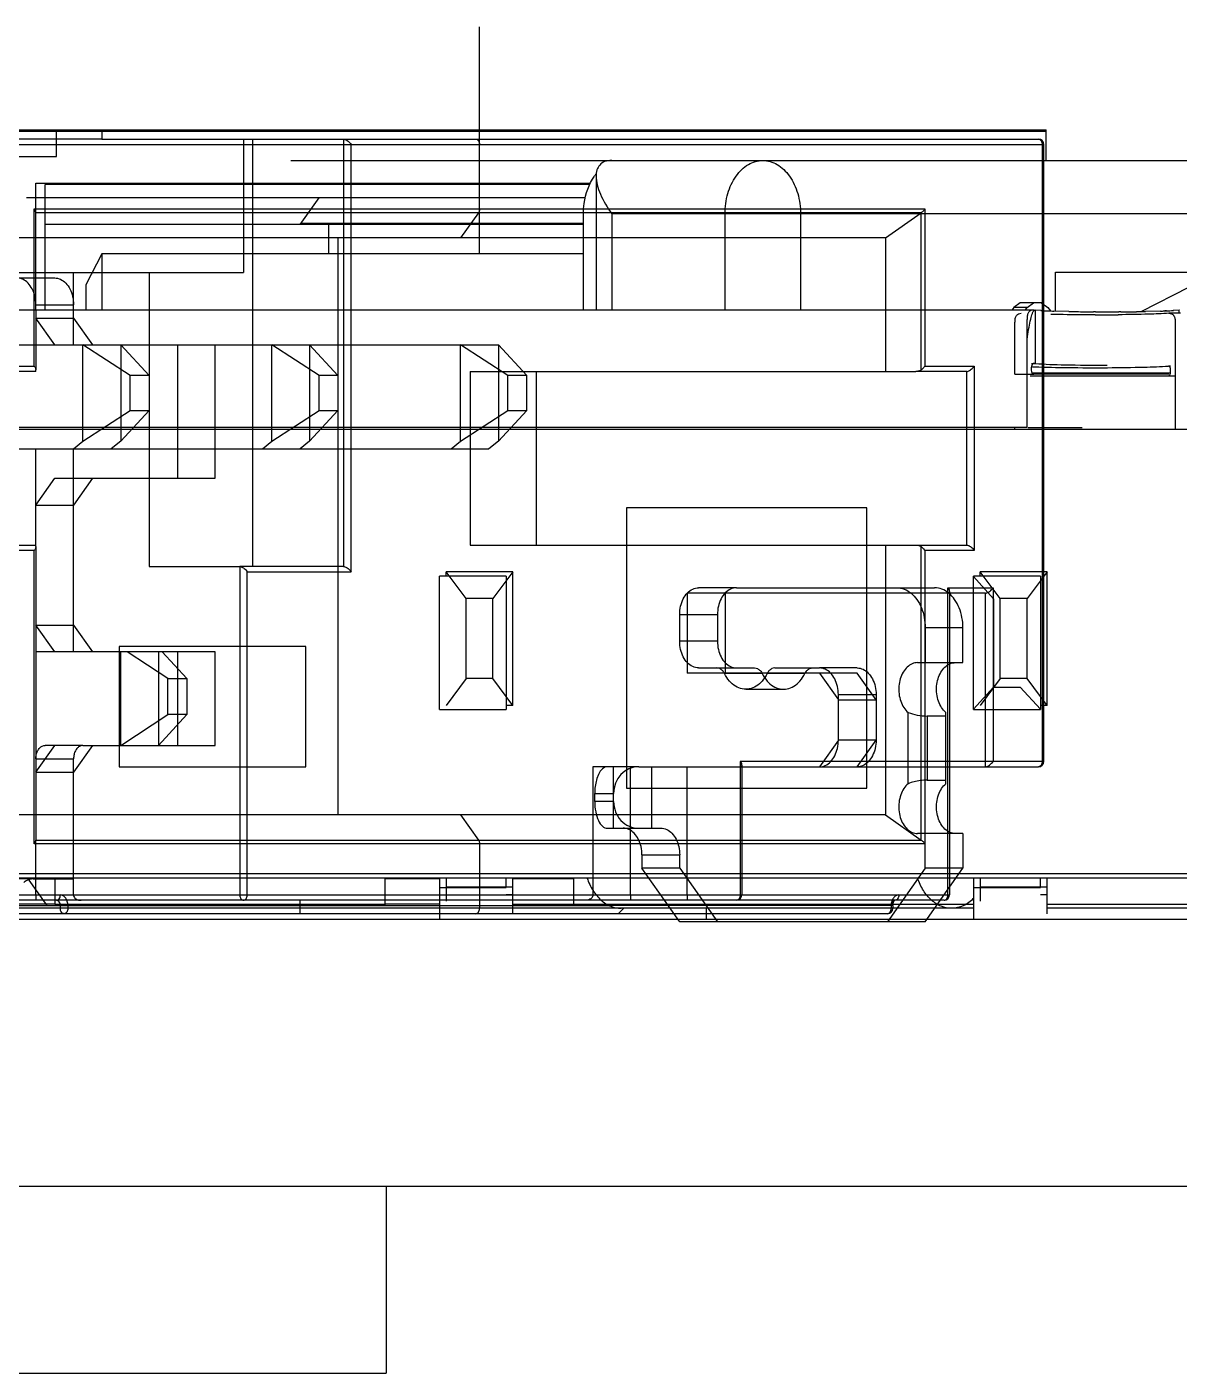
# Model space of a CAD drawing. Header units: millimetres. Extents: x 0 to 594, y 0 to 420.
# Drawn here: x 166.95 to 171.26, y 87.99 to 93.03 of the extents above; entities that cross this region are included whole.
import ezdxf

# ---------------------------------------------------------------- set-up
doc = ezdxf.new("R2010")
doc.units = ezdxf.units.MM
doc.header["$LTSCALE"] = 32.67
doc.layers.get('0').update_dxf_attribs({"linetype": 'CONTINUOUS'})

msp = doc.modelspace()

# ---------------------------------------------------------------- linework, layer by layer
at = {"color": 40, "linetype": 'CONTINUOUS'}
for p, q in [((168.6414, 92.1832), (168.6414, 93.0332)), ((167.9342, 92.5332), (169.1363, 92.5332)), ((167.0504, 89.7482), (166.7664, 89.7482)), ((168.4914, 89.7482), (168.2878, 89.7482)), ((168.7664, 89.7482), (168.9949, 89.7482)), ((169.1211, 89.7482), (170.4914, 89.7482)), ((170.7664, 89.7482), (171.9914, 89.7482))]:
    msp.add_line(p, q, dxfattribs=at)
at = {"color": 7, "linetype": 'CONTINUOUS'}
for p, q in [((163.9391, 92.6432), (170.7627, 92.6432)), ((164.2573, 92.6482), (170.7627, 92.6482)), ((167.0573, 92.5482), (167.0573, 92.6482)), ((167.2271, 92.6432), (167.2271, 92.6132)), ((170.7627, 92.5332), (170.7627, 92.6482)), ((167.2271, 92.6132), (166.8736, 92.6132)), ((166.6899, 92.5482), (167.0573, 92.5482)), ((169.1363, 92.5332), (174.3689, 92.5332)), ((166.9797, 91.9732), (166.9797, 92.4482)), ((166.9797, 92.4482), (169.0573, 92.4482)), ((167.015, 91.9732), (167.015, 92.4432)), ((169.0546, 92.4432), (167.015, 92.4432)), ((169.0778, 92.4746), (169.0778, 91.9732)), ((169.0375, 92.3932), (166.9443, 92.3932)), ((167.9696, 92.2932), (168.0403, 92.3932)), ((169.0303, 91.9732), (169.0303, 92.3332)), ((169.0303, 92.2932), (167.015, 92.2932)), ((167.9731, 92.2982), (169.0303, 92.2982)), ((168.0757, 92.2932), (168.0757, 92.1832)), ((167.2271, 92.1832), (167.1674, 92.0677)), ((167.2271, 92.1832), (167.2271, 91.9732)), ((169.0303, 92.1832), (167.2271, 92.1832)), ((170.7979, 91.9693), (170.7979, 92.1152)), ((170.7979, 92.1152), (171.4346, 92.1152)), ((167.1674, 92.0677), (167.1674, 91.9732)), ((171.1193, 91.9675), (171.3001, 92.0606)), ((170.6423, 91.9832), (170.6351, 91.9732)), ((170.6664, 91.9999), (170.6423, 91.9832)), ((170.6918, 91.9832), (170.6423, 91.9832)), ((170.746, 91.9999), (170.6664, 91.9999)), ((170.6846, 91.9732), (170.6918, 91.9832)), ((170.6918, 91.9832), (170.7159, 91.9999)), ((170.746, 91.9999), (170.77, 91.9832)), ((170.77, 91.9832), (170.7797, 91.9698)), ((170.7164, 91.9732), (152.5663, 91.9732)), ((170.6914, 91.5332), (170.6914, 91.9376)), ((170.7434, 91.9715), (170.7203, 91.973)), ((170.7208, 91.9732), (170.7219, 91.973)), ((170.7219, 91.973), (170.7219, 91.7732)), ((170.7443, 91.9715), (170.7219, 91.973)), ((170.848, 91.9678), (170.792, 91.9693)), ((170.8475, 91.9677), (170.7921, 91.9693)), ((170.9475, 91.9664), (170.9398, 91.9664)), ((170.9436, 91.9665), (170.9401, 91.9665)), ((170.9478, 91.9665), (170.9436, 91.9665)), ((171.0391, 91.9665), (171.035, 91.9665)), ((171.0429, 91.9664), (171.0353, 91.9664)), ((171.0425, 91.9665), (171.0391, 91.9665)), ((171.191, 91.9693), (171.1346, 91.9678)), ((171.1909, 91.9693), (171.1352, 91.9677)), ((171.2114, 91.9701), (171.2071, 91.9699)), ((171.2139, 91.9702), (171.2111, 91.9701)), ((171.2663, 91.961), (171.2226, 91.961)), ((171.2609, 91.973), (171.2393, 91.9715)), ((171.2624, 91.973), (171.2401, 91.9715)), ((171.2609, 91.961), (171.2609, 91.973)), ((170.6464, 91.7332), (170.6464, 91.9268)), ((171.2464, 91.9268), (171.2464, 91.5271)), ((170.6464, 91.7333), (170.6914, 91.7333)), ((170.6942, 91.7332), (170.7026, 91.7332)), ((170.7026, 91.7332), (170.7164, 91.7332)), ((170.7085, 91.7732), (170.7219, 91.7732)), ((171.2221, 91.7332), (170.7085, 91.7332)), ((171.2292, 91.7366), (170.712, 91.7366)), ((170.7168, 91.761), (170.7209, 91.7608)), ((171.2292, 91.7636), (171.2218, 91.7636)), ((170.7037, 91.7271), (171.2436, 91.7271)), ((151.0914, 91.5271), (172.1455, 91.5271)), ((170.6914, 91.5332), (152.5914, 91.5332)), ((170.6464, 91.5271), (170.6464, 91.5332)), ((170.6954, 91.5332), (170.8981, 91.5332)), ((169.1914, 91.2332), (169.1914, 90.1832)), ((170.0914, 91.2332), (169.1914, 91.2332)), ((170.0914, 90.1832), (170.0914, 91.2332)), ((168.4914, 90.4771), (168.4914, 90.9771)), ((168.7414, 90.9771), (168.4914, 90.9771)), ((168.5164, 90.9771), (168.5164, 90.9932)), ((168.5914, 90.8932), (168.5164, 90.9932)), ((168.7664, 90.9932), (168.5164, 90.9932)), ((168.7664, 90.9932), (168.6914, 90.8932)), ((168.7414, 90.9771), (168.7414, 90.4771)), ((168.7664, 90.4932), (168.7664, 90.9932)), ((170.4914, 90.4771), (170.4914, 90.9771)), ((170.7414, 90.9771), (170.4914, 90.9771)), ((170.5664, 90.8923), (170.4914, 90.9757)), ((170.5164, 90.9771), (170.5164, 90.9932)), ((170.5914, 90.8932), (170.5164, 90.9932)), ((170.7664, 90.9932), (170.5164, 90.9932)), ((170.7664, 90.9932), (170.6914, 90.8932)), ((170.7414, 90.9771), (170.7414, 90.4771)), ((170.7664, 90.4932), (170.7664, 90.9932)), ((168.5914, 90.5932), (168.5914, 90.8932)), ((168.6914, 90.8932), (168.5914, 90.8932)), ((168.6914, 90.5932), (168.6914, 90.8932)), ((170.5664, 90.8923), (170.5664, 90.5618)), ((170.5914, 90.5932), (170.5914, 90.8932)), ((170.6914, 90.8932), (170.5914, 90.8932)), ((170.6914, 90.5932), (170.6914, 90.8932)), ((167.2914, 90.7132), (167.2914, 90.2632)), ((167.9914, 90.7132), (167.2914, 90.7132)), ((167.9914, 90.2632), (167.9914, 90.7132)), ((168.5914, 90.5932), (168.5164, 90.4932)), ((168.6914, 90.5932), (168.5914, 90.5932)), ((168.7664, 90.4932), (168.6914, 90.5932)), ((170.5914, 90.5932), (170.5164, 90.4932)), ((170.6914, 90.5932), (170.5914, 90.5932)), ((170.7664, 90.4932), (170.6914, 90.5932)), ((170.4914, 90.4785), (170.5664, 90.5618)), ((170.5664, 90.5618), (170.6664, 90.5618)), ((170.6664, 90.5618), (170.7414, 90.4785)), ((168.4914, 90.4771), (168.7414, 90.4771)), ((168.7664, 90.4932), (168.7414, 90.4932)), ((170.4914, 90.4771), (170.7414, 90.4771)), ((170.7664, 90.4932), (170.7414, 90.4932)), ((167.2914, 90.2632), (167.9914, 90.2632)), ((169.1914, 90.1832), (170.0914, 90.1832)), ((151.2414, 89.8632), (171.7164, 89.8632)), ((151.2414, 89.8471), (171.9914, 89.8471)), ((167.0221, 89.7432), (166.9486, 89.8471)), ((167.0504, 89.8471), (167.0504, 89.7482)), ((168.2878, 89.7432), (168.2878, 89.8471)), ((168.4914, 89.8432), (168.2878, 89.8432)), ((168.4914, 89.8471), (168.4914, 89.6932)), ((168.5164, 89.8471), (168.5164, 89.7603)), ((168.7414, 89.8107), (168.7414, 89.8471)), ((168.7664, 89.7132), (168.7664, 89.8471)), ((168.9949, 89.8432), (168.7664, 89.8432)), ((168.9949, 89.7432), (168.9949, 89.8471)), ((170.4914, 89.8471), (170.4914, 89.6932)), ((170.5164, 89.8471), (170.5164, 89.7603)), ((170.7414, 89.8107), (170.7414, 89.8471)), ((170.7664, 89.7132), (170.7664, 89.8471)), ((166.7664, 89.7432), (168.4914, 89.7432)), ((167.0504, 89.7482), (168.2878, 89.7482)), ((168.7664, 89.7432), (169.1296, 89.7432)), ((168.9949, 89.7482), (169.1211, 89.7482)), ((169.1814, 89.7332), (169.163, 89.7148)), ((170.4914, 89.7332), (169.1717, 89.7332)), ((169.3838, 89.6932), (169.3555, 89.7332)), ((169.4899, 89.7332), (169.4899, 89.6932)), ((173.1146, 89.7332), (170.7664, 89.7332)), ((140.8504, 89.6932), (368.1414, 89.6932)), ((134.8414, 88.6932), (368.1414, 88.6932)), ((168.2914, 88.6932), (168.2914, 87.9932)), ((165.1914, 87.9932), (168.2914, 87.9932))]:
    msp.add_line(p, q, dxfattribs=at)
at = {"color": 9, "linetype": 'CONTINUOUS'}
for p, q in [((166.5342, 92.5932), (170.7544, 92.5932)), ((167.2271, 92.6132), (170.7344, 92.6132)), ((168.1322, 92.6132), (168.1322, 91.0132)), ((168.1605, 90.9932), (168.1605, 92.5932)), ((170.7485, 92.5932), (170.7485, 90.2832)), ((166.9738, 91.7632), (166.9738, 92.3515)), ((166.9738, 92.3515), (170.3089, 92.3515)), ((170.2948, 92.3373), (166.9797, 92.3373)), ((169.1363, 92.3332), (169.1363, 91.9732)), ((174.5689, 92.3332), (169.1363, 92.3332)), ((169.5606, 91.9732), (169.5606, 92.3332)), ((169.8434, 92.3332), (169.8434, 91.9732)), ((170.2948, 91.749), (170.2948, 92.3373)), ((170.3089, 92.3515), (170.3089, 91.7632)), ((166.8029, 92.0932), (167.0504, 92.0932)), ((166.9797, 91.9932), (167.1211, 91.9932)), ((166.9797, 91.9732), (166.9797, 91.749)), ((166.7887, 91.7632), (166.9738, 91.7632)), ((166.9797, 91.7432), (166.7887, 91.7432)), ((170.4657, 91.7432), (170.2748, 91.7432)), ((170.3089, 91.7632), (170.494, 91.7632)), ((170.4657, 91.0932), (170.4657, 91.7432)), ((170.494, 91.7632), (170.494, 91.0732)), ((166.7887, 91.0932), (166.9797, 91.0932)), ((166.9738, 91.0732), (166.7887, 91.0732)), ((166.9738, 89.9749), (166.9738, 91.0732)), ((166.9797, 91.0873), (166.9797, 89.989)), ((170.2748, 91.0932), (170.4657, 91.0932)), ((170.2948, 89.989), (170.2948, 91.0873)), ((170.3089, 91.0732), (170.3089, 89.9749)), ((170.494, 91.0732), (170.3089, 91.0732)), ((167.7433, 91.0132), (167.7433, 89.7832)), ((168.1322, 91.0132), (167.7433, 91.0132)), ((167.7716, 89.7832), (167.7716, 90.9932)), ((167.7716, 90.9932), (168.1605, 90.9932)), ((169.603, 90.9332), (169.4616, 90.9332)), ((170.2041, 90.9332), (170.3455, 90.9332)), ((170.395, 89.7832), (170.395, 90.9332)), ((170.395, 90.9332), (170.5647, 90.9332)), ((170.5647, 90.9332), (170.5647, 90.2832)), ((170.5364, 90.9132), (170.395, 90.9132)), ((170.5364, 90.2632), (170.5364, 90.9132)), ((169.3909, 90.8332), (169.5323, 90.8332)), ((170.4515, 90.7832), (170.3101, 90.7832)), ((169.5323, 90.7332), (169.3909, 90.7332)), ((169.4616, 90.6332), (169.6711, 90.6332)), ((169.7471, 90.6332), (169.8885, 90.6332)), ((170.0556, 90.6332), (169.9141, 90.6332)), ((170.2818, 90.6532), (170.4233, 90.6532)), ((169.7001, 90.6119), (169.5586, 90.6119)), ((169.8595, 90.6119), (169.7181, 90.6119)), ((169.9849, 90.5332), (170.1263, 90.5332)), ((167.1564, 90.3432), (167.015, 90.3432)), ((170.1263, 90.3632), (169.9849, 90.3632)), ((166.9797, 90.2932), (167.1211, 90.2932)), ((169.6172, 90.2832), (169.6172, 89.7832)), ((170.7544, 90.2832), (169.6172, 90.2832)), ((169.2377, 90.2632), (169.1198, 90.2632)), ((169.6172, 90.2632), (170.7344, 90.2632)), ((169.0727, 90.1632), (169.1434, 90.1632)), ((169.1434, 90.1332), (169.0727, 90.1332)), ((169.1198, 90.0332), (169.3202, 90.0332)), ((170.3089, 89.9749), (166.9738, 89.9749)), ((166.9797, 89.989), (170.2948, 89.989)), ((170.4233, 90.0132), (170.2818, 90.0132)), ((169.2495, 89.9332), (169.3909, 89.9332)), ((166.9702, 89.8432), (166.8288, 89.8432)), ((168.5164, 89.8136), (168.7664, 89.8133)), ((170.5164, 89.8136), (170.7664, 89.8133)), ((163.5148, 89.7832), (170.4008, 89.7832)), ((170.3808, 89.7632), (163.5431, 89.7632)), ((168.4914, 89.8107), (168.7414, 89.8107)), ((168.7414, 89.7846), (168.7664, 89.7846)), ((170.4914, 89.8107), (170.7414, 89.8107)), ((170.7414, 89.7846), (170.7664, 89.7846)), ((169.1717, 89.7332), (164.8583, 89.7332)), ((170.1687, 89.7132), (164.8866, 89.7132)), ((167.0716, 89.7332), (167.0716, 89.7432)), ((167.0999, 89.7432), (167.0999, 89.7332)), ((168.4914, 89.7432), (168.7664, 89.7432)), ((170.1887, 89.7432), (169.1296, 89.7432)), ((170.1828, 89.7432), (170.1828, 89.7332))]:
    msp.add_line(p, q, dxfattribs=at)
at = {"color": 6, "linetype": 'CONTINUOUS'}
for p, q in [((167.7575, 92.6132), (167.7575, 92.1132)), ((167.7928, 91.0132), (167.7928, 92.6132)), ((170.7544, 90.2832), (170.7544, 92.5932)), ((168.6372, 92.3373), (168.5706, 92.2432)), ((170.1616, 92.2432), (170.2948, 92.3373)), ((170.1616, 92.2432), (164.929, 92.2432)), ((168.111, 92.2432), (168.111, 90.0832)), ((170.1616, 92.2432), (170.1616, 91.7432)), ((163.8684, 92.1132), (167.7575, 92.1132)), ((167.1211, 91.8432), (167.1211, 92.1132)), ((167.4039, 92.1132), (167.4039, 91.0132)), ((167.0504, 91.8432), (166.9797, 91.9432)), ((166.9797, 91.9432), (167.1211, 91.9432)), ((167.1211, 91.9432), (167.1918, 91.8432)), ((164.8583, 91.8432), (168.7121, 91.8432)), ((167.1564, 91.4821), (167.1564, 91.8432)), ((167.3332, 91.7277), (167.1564, 91.8432)), ((167.2979, 91.8432), (167.2979, 91.4821)), ((167.4039, 91.7277), (167.2979, 91.8432)), ((167.51, 91.8432), (167.51, 91.3432)), ((167.6514, 91.3432), (167.6514, 91.8432)), ((167.8635, 91.4821), (167.8635, 91.8432)), ((168.0403, 91.7277), (167.8635, 91.8432)), ((168.005, 91.8432), (168.005, 91.4821)), ((168.111, 91.7277), (168.005, 91.8432)), ((168.5706, 91.4821), (168.5706, 91.8432)), ((168.7474, 91.7277), (168.5706, 91.8432)), ((168.7121, 91.8432), (168.7121, 91.4821)), ((168.8181, 91.7277), (168.7121, 91.8432)), ((166.9797, 91.7432), (166.9797, 91.749)), ((168.606, 91.7432), (168.606, 91.0932)), ((168.606, 91.7432), (170.2748, 91.7432)), ((168.8535, 91.7432), (168.8535, 91.0932)), ((167.3332, 91.5975), (167.3332, 91.7277)), ((167.4039, 91.7277), (167.3332, 91.7277)), ((168.0403, 91.5975), (168.0403, 91.7277)), ((168.111, 91.7277), (168.0403, 91.7277)), ((168.7474, 91.5975), (168.7474, 91.7277)), ((168.8181, 91.7277), (168.7474, 91.7277)), ((168.8181, 91.5975), (168.8181, 91.7277)), ((167.1564, 91.4821), (167.3332, 91.5975)), ((167.2979, 91.4821), (167.4039, 91.5975)), ((167.3332, 91.5975), (167.4039, 91.5975)), ((167.8635, 91.4821), (168.0403, 91.5975)), ((168.005, 91.4821), (168.111, 91.5975)), ((168.0403, 91.5975), (168.111, 91.5975)), ((168.5706, 91.4821), (168.7474, 91.5975)), ((168.7121, 91.4821), (168.8181, 91.5975)), ((168.7474, 91.5975), (168.8181, 91.5975)), ((167.1211, 91.4532), (167.1564, 91.4821)), ((167.2979, 91.4821), (167.2625, 91.4532)), ((167.8282, 91.4532), (167.8635, 91.4821)), ((168.005, 91.4821), (167.9696, 91.4532)), ((168.5353, 91.4532), (168.5706, 91.4821)), ((168.7121, 91.4821), (168.6767, 91.4532)), ((164.8583, 91.4532), (168.6767, 91.4532)), ((166.9797, 91.0873), (166.9797, 91.4532)), ((167.1211, 90.6932), (167.1211, 91.4532)), ((166.9797, 91.2432), (167.0504, 91.3432)), ((167.0504, 91.3432), (167.6514, 91.3432)), ((167.1918, 91.3432), (167.1211, 91.2432)), ((166.9797, 91.2432), (167.1211, 91.2432)), ((168.606, 91.0932), (170.2748, 91.0932)), ((170.1616, 91.0932), (170.1616, 90.0832)), ((167.4039, 91.0132), (167.7433, 91.0132)), ((169.603, 90.9332), (170.2041, 90.9332)), ((169.4192, 90.9132), (169.4192, 90.6132)), ((170.395, 90.9132), (169.4192, 90.9132)), ((169.5606, 90.9132), (169.5606, 90.6132)), ((170.4008, 90.919), (170.4008, 89.7832)), ((169.3909, 90.7332), (169.3909, 90.8332)), ((169.5323, 90.8332), (169.5323, 90.7332)), ((167.0504, 90.6932), (166.9797, 90.7932)), ((166.9797, 90.7932), (167.1211, 90.7932)), ((167.1211, 90.7932), (167.1918, 90.6932)), ((170.3101, 90.7832), (170.3101, 90.6532)), ((170.4515, 90.6532), (170.4515, 90.7832)), ((167.6514, 90.6932), (166.9797, 90.6932)), ((167.2979, 90.3432), (167.2979, 90.6932)), ((167.4746, 90.5932), (167.3215, 90.6932)), ((167.4393, 90.6932), (167.4393, 90.3432)), ((167.4535, 90.6932), (167.5453, 90.5932)), ((167.51, 90.6932), (167.51, 90.3432)), ((167.6514, 90.3432), (167.6514, 90.6932)), ((169.8885, 90.6332), (169.9141, 90.6332)), ((170.4233, 90.6532), (170.4515, 90.6532)), ((167.4746, 90.4587), (167.4746, 90.5932)), ((167.4746, 90.5932), (167.5453, 90.5932)), ((167.5453, 90.5932), (167.5453, 90.4587)), ((170.0556, 90.6132), (169.4192, 90.6132)), ((169.9141, 90.6132), (169.9849, 90.5132)), ((170.1263, 90.5132), (170.0556, 90.6132)), ((169.6384, 90.5532), (169.7798, 90.5532)), ((169.9849, 90.3632), (169.9849, 90.5332)), ((170.1263, 90.5332), (170.1263, 90.3632)), ((169.9849, 90.5132), (170.1263, 90.5132)), ((167.2979, 90.3432), (167.4746, 90.4587)), ((167.4393, 90.3432), (167.5453, 90.4587)), ((167.5453, 90.4587), (167.4746, 90.4587)), ((170.2465, 90.1998), (170.2465, 90.4666)), ((170.3172, 90.4532), (170.3172, 90.2132)), ((170.3879, 90.4532), (170.3172, 90.4532)), ((170.3879, 90.1998), (170.3879, 90.4666)), ((166.9797, 90.2432), (167.0504, 90.3432)), ((167.1918, 90.3432), (167.1211, 90.2432)), ((167.1564, 90.3432), (167.6514, 90.3432)), ((169.9849, 90.3632), (169.9141, 90.2632)), ((170.0556, 90.2632), (170.1263, 90.3632)), ((167.1211, 89.7832), (167.1211, 90.2932)), ((169.623, 90.269), (169.623, 89.7832)), ((166.9797, 90.2432), (167.1211, 90.2432)), ((169.0656, 90.2632), (169.0656, 89.7832)), ((169.1198, 90.2632), (169.0656, 90.2632)), ((169.1434, 90.0332), (169.1434, 90.2632)), ((169.207, 89.7832), (169.207, 90.2632)), ((169.2377, 90.2632), (169.6172, 90.2632)), ((169.2848, 90.2632), (169.2848, 90.0332)), ((169.4192, 89.7832), (169.4192, 90.2632)), ((170.3172, 90.2132), (170.3879, 90.2132)), ((169.0727, 90.1332), (169.0727, 90.1632)), ((170.1616, 90.0832), (164.929, 90.0832)), ((168.5706, 90.0832), (168.6372, 89.989)), ((170.1616, 90.0832), (170.2948, 89.989)), ((166.9797, 89.7832), (166.9797, 89.989)), ((168.6414, 89.9749), (168.6414, 89.7332)), ((170.3101, 89.8832), (170.3101, 90.0132)), ((170.4515, 90.0132), (170.4233, 90.0132)), ((170.4515, 90.0132), (170.4515, 89.8832)), ((169.2495, 89.9332), (169.2495, 89.8832)), ((169.3909, 89.8832), (169.3909, 89.9332)), ((169.3555, 89.7332), (169.2495, 89.8832)), ((169.3909, 89.8832), (169.2495, 89.8832)), ((169.3909, 89.8832), (169.5323, 89.6832)), ((170.3101, 89.8832), (170.1687, 89.6832)), ((170.3101, 89.6832), (170.4515, 89.8832)), ((170.4515, 89.8832), (170.3101, 89.8832)), ((166.9702, 89.8432), (167.1211, 89.8432)), ((166.9797, 89.7832), (166.9797, 89.7632)), ((167.9696, 89.7432), (167.9696, 89.7632)), ((169.207, 89.7832), (169.207, 89.7632)), ((169.4192, 89.7832), (169.4192, 89.7632)), ((167.9696, 89.7332), (167.9696, 89.7432)), ((167.9696, 89.7132), (167.9696, 89.7332)), ((170.1887, 89.7432), (170.1887, 89.7332)), ((169.3909, 89.6832), (169.3838, 89.6932)), ((170.3101, 89.6832), (169.3909, 89.6832))]:
    msp.add_line(p, q, dxfattribs=at)
for centre, start, end in [((170.7344, 92.5932), 0, 90), ((170.7344, 90.2832), 270, 360), ((169.603, 89.7832), 270, 360), ((170.3808, 89.7832), 270, 360), ((170.1687, 89.7332), 270, 360)]:
    msp.add_arc(centre, 0.02, start, end, dxfattribs=at)
at = {"color": 7, "linetype": 'CONTINUOUS'}
for centre, radius, start, end in [((169.2191, 92.3704), 0.1806, 143.3922, 144.739), ((169.215, 92.3734), 0.1754, 141.2326, 143.3962), ((170.7229, 91.9482), 0.0305, 156.8775, 160.5017), ((170.8527, 93.9228), 1.9544, 266.794, 267.6089), ((170.8535, 93.8779), 1.9096, 266.7224, 267.541), ((170.8904, 94.8253), 2.8577, 267.6082, 268.0266), ((170.8914, 94.7611), 2.7935, 267.5405, 267.9623), ((170.963, 97.2379), 5.2714, 268.7444, 268.8946), ((170.9626, 97.3937), 5.4271, 268.7903, 268.9368), ((170.9793, 98.1393), 6.1729, 268.90423, 269.34185), ((170.9853, 98.7665), 6.8001, 268.95959, 269.61924), ((170.9879, 98.8767), 6.9104, 269.34086, 269.60058), ((170.9464, 101.3892), 9.4339, 269.99969, 270.27639), ((170.9913, 99.36), 7.3937, 269.66005, 270.00037), ((170.9914, 99.6072), 7.6408, 269.67334, 270.32694), ((170.9914, 99.36), 7.3937, 269.99963, 270.33992), ((170.9496, 100.8016), 8.8463, 270.27419, 270.54208), ((171.001, 98.4781), 6.5117, 270.36585, 271.05629), ((171.0016, 98.2271), 6.2608, 270.37841, 271.09824), ((171.0202, 97.3927), 5.4261, 271.0647, 271.2089), ((171.0198, 97.2381), 5.2716, 271.1065, 271.2544), ((171.0966, 94.628), 2.6603, 272.0326, 272.4678), ((171.0919, 94.8395), 2.8719, 271.9775, 272.2996), ((171.1391, 93.7359), 1.7673, 272.3462, 273.276), ((171.1401, 93.6656), 1.697, 272.493, 273.3496), ((171.2261, 91.9429), 0.0177, 42.652, 49.0366), ((170.8035, 93.8506), 2.0914, 267.3818, 267.625), ((170.7211, 91.7318), 0.0414, 95.882, 103.0531), ((170.7643, 92.3111), 0.5401, 264.9525, 265.2147), ((170.7208, 91.7342), 0.039, 88.3758, 95.8548)]:
    msp.add_arc(centre, radius, start, end, dxfattribs=at)
at = {"color": 6, "linetype": 'CONTINUOUS'}
for centre, major_axis, ratio, start_param, end_param in [((170.3172, 90.5532), (0.1414, 0), 0.707107, -2.094395, -1.570796), ((169.1198, 90.1632), (0, 0.1), 0.471405, 0, 1.570796), ((169.2377, 90.1632), (0, 0.1), 0.942809, 0, 1.570796), ((169.1198, 90.1332), (0, 0.1), 0.471405, 1.570796, 3.141593), ((169.2377, 90.1332), (0, 0.1), 0.942809, 1.570796, 3.141593)]:
    msp.add_ellipse(centre, major_axis=major_axis, ratio=ratio, start_param=start_param, end_param=end_param, dxfattribs=at)
for points, knots in [([(168.1322, 92.6132), (168.1339, 92.6132), (168.1377, 92.6123), (168.1435, 92.6095), (168.1494, 92.6053), (168.1553, 92.5998), (168.1588, 92.5956), (168.1605, 92.5932)], [0, 0, 0, 0, 0.143393, 0.321408, 0.537226, 0.750602, 1, 1, 1, 1]), ([(168.6272, 92.6132), (168.6291, 92.6132), (168.6331, 92.612), (168.6377, 92.6073), (168.6407, 92.6008), (168.6414, 92.5958), (168.6414, 92.5932)], [0, 0, 0, 0, 0.211223, 0.44465, 0.70975, 1, 1, 1, 1]), ([(166.9797, 92.3373), (166.9797, 92.3387), (166.9792, 92.3418), (166.9771, 92.3466), (166.975, 92.3498), (166.9738, 92.3515)], [0, 0, 0, 0, 0.269292, 0.599443, 1, 1, 1, 1]), ([(168.6414, 92.3515), (168.6414, 92.3497), (168.641, 92.3463), (168.6397, 92.3415), (168.6381, 92.3386), (168.6372, 92.3373)], [0, 0, 0, 0, 0.348009, 0.684537, 1, 1, 1, 1]), ([(170.3089, 92.3515), (170.3076, 92.3496), (170.3048, 92.346), (170.3, 92.3413), (170.2965, 92.3386), (170.2948, 92.3373)], [0, 0, 0, 0, 0.346226, 0.68047, 1, 1, 1, 1]), ([(166.9797, 91.9932), (166.9797, 92.0036), (166.9774, 92.0239), (166.9676, 92.0518), (166.9522, 92.0743), (166.9322, 92.0895), (166.9164, 92.0932), (166.9089, 92.0932)], [0, 0, 0, 0, 0.231921, 0.451816, 0.652616, 0.832988, 1, 1, 1, 1]), ([(167.0504, 92.0932), (167.0579, 92.0932), (167.0736, 92.0895), (167.0936, 92.0743), (167.1091, 92.0518), (167.1189, 92.0239), (167.1211, 92.0036), (167.1211, 91.9932)], [0, 0, 0, 0, 0.167033, 0.347419, 0.548223, 0.768107, 1, 1, 1, 1]), ([(166.9738, 91.7632), (166.975, 91.7615), (166.9771, 91.7583), (166.9792, 91.7535), (166.9797, 91.7504), (166.9797, 91.749)], [0, 0, 0, 0, 0.401918, 0.731867, 1, 1, 1, 1]), ([(170.2948, 91.749), (170.293, 91.7478), (170.289, 91.7457), (170.2822, 91.7437), (170.2773, 91.7432), (170.2748, 91.7432)], [0, 0, 0, 0, 0.305532, 0.635919, 1, 1, 1, 1]), ([(170.2948, 91.749), (170.2966, 91.7503), (170.3, 91.7531), (170.3047, 91.7579), (170.3076, 91.7613), (170.3089, 91.7632)], [0, 0, 0, 0, 0.326688, 0.661056, 1, 1, 1, 1]), ([(170.4657, 91.7432), (170.4674, 91.7432), (170.4712, 91.7441), (170.4769, 91.7469), (170.4828, 91.7511), (170.4887, 91.7566), (170.4923, 91.7608), (170.494, 91.7632)], [0, 0, 0, 0, 0.143397, 0.321388, 0.537218, 0.750638, 1, 1, 1, 1]), ([(166.9797, 91.0873), (166.9797, 91.086), (166.9791, 91.0829), (166.977, 91.0781), (166.975, 91.0749), (166.9738, 91.0732)], [0, 0, 0, 0, 0.262102, 0.595285, 1, 1, 1, 1]), ([(170.2748, 91.0932), (170.2773, 91.0932), (170.2822, 91.0927), (170.289, 91.0907), (170.293, 91.0886), (170.2948, 91.0873)], [0, 0, 0, 0, 0.365123, 0.694017, 1, 1, 1, 1]), ([(170.2948, 91.0873), (170.2965, 91.0861), (170.3, 91.0833), (170.3047, 91.0786), (170.3076, 91.0751), (170.3089, 91.0732)], [0, 0, 0, 0, 0.32074, 0.658114, 1, 1, 1, 1]), ([(170.4657, 91.0932), (170.4674, 91.0932), (170.4712, 91.0923), (170.4769, 91.0895), (170.4828, 91.0853), (170.4887, 91.0798), (170.4923, 91.0756), (170.494, 91.0732)], [0, 0, 0, 0, 0.14339, 0.321385, 0.537216, 0.750636, 1, 1, 1, 1]), ([(167.7433, 91.0132), (167.745, 91.0132), (167.7488, 91.0123), (167.7545, 91.0095), (167.7604, 91.0053), (167.7664, 90.9998), (167.7699, 90.9956), (167.7716, 90.9932)], [0, 0, 0, 0, 0.143389, 0.321382, 0.53722, 0.750591, 1, 1, 1, 1]), ([(168.1322, 91.0132), (168.1339, 91.0132), (168.1377, 91.0123), (168.1435, 91.0095), (168.1494, 91.0053), (168.1553, 90.9998), (168.1588, 90.9956), (168.1605, 90.9932)], [0, 0, 0, 0, 0.143397, 0.321388, 0.537218, 0.750635, 1, 1, 1, 1]), ([(169.3909, 90.8332), (169.3909, 90.8436), (169.3931, 90.8639), (169.4029, 90.8918), (169.4183, 90.9143), (169.4384, 90.9295), (169.4541, 90.9332), (169.4616, 90.9332)], [0, 0, 0, 0, 0.231921, 0.451816, 0.652616, 0.832988, 1, 1, 1, 1]), ([(169.603, 90.9332), (169.5955, 90.9332), (169.5798, 90.9295), (169.5598, 90.9143), (169.5443, 90.8918), (169.5345, 90.8639), (169.5323, 90.8436), (169.5323, 90.8332)], [0, 0, 0, 0, 0.167033, 0.347419, 0.548223, 0.768107, 1, 1, 1, 1]), ([(170.2041, 90.9332), (170.2134, 90.9332), (170.2328, 90.9294), (170.2588, 90.9136), (170.2808, 90.8892), (170.2974, 90.858), (170.3078, 90.8219), (170.3101, 90.7962), (170.3101, 90.7832)], [0, 0, 0, 0, 0.138604, 0.285311, 0.445425, 0.619974, 0.806462, 1, 1, 1, 1]), ([(170.4515, 90.7832), (170.4515, 90.7962), (170.4492, 90.8219), (170.4388, 90.858), (170.4222, 90.8892), (170.4003, 90.9136), (170.3742, 90.9294), (170.3548, 90.9332), (170.3455, 90.9332)], [0, 0, 0, 0, 0.193523, 0.380005, 0.554552, 0.714671, 0.861386, 1, 1, 1, 1]), ([(170.395, 90.9332), (170.3968, 90.9307), (170.3994, 90.9261), (170.4014, 90.9196), (170.3999, 90.914), (170.3965, 90.9132), (170.395, 90.9132)], [0, 0, 0, 0, 0.375139, 0.635578, 0.817422, 1, 1, 1, 1]), ([(170.5364, 90.9132), (170.5381, 90.9132), (170.5419, 90.9141), (170.5476, 90.9169), (170.5535, 90.9211), (170.5594, 90.9266), (170.563, 90.9308), (170.5647, 90.9332)], [0, 0, 0, 0, 0.143398, 0.321399, 0.537221, 0.750628, 1, 1, 1, 1]), ([(169.4616, 90.6332), (169.4541, 90.6332), (169.4384, 90.6369), (169.4183, 90.652), (169.4029, 90.6746), (169.3931, 90.7025), (169.3909, 90.7228), (169.3909, 90.7332)], [0, 0, 0, 0, 0.167033, 0.347419, 0.548223, 0.768107, 1, 1, 1, 1]), ([(169.5323, 90.7332), (169.5323, 90.7228), (169.5345, 90.7025), (169.5443, 90.6746), (169.5598, 90.652), (169.5798, 90.6369), (169.5955, 90.6332), (169.603, 90.6332)], [0, 0, 0, 0, 0.231921, 0.451816, 0.652616, 0.832988, 1, 1, 1, 1]), ([(169.5586, 90.6119), (169.5566, 90.616), (169.5517, 90.6234), (169.5415, 90.6313), (169.5335, 90.6332), (169.5297, 90.6332)], [0, 0, 0, 0, 0.3679, 0.697276, 1, 1, 1, 1]), ([(169.6711, 90.6332), (169.6749, 90.6332), (169.6829, 90.6313), (169.6931, 90.6234), (169.698, 90.616), (169.7001, 90.6119)], [0, 0, 0, 0, 0.302724, 0.6321, 1, 1, 1, 1]), ([(169.7471, 90.6332), (169.7433, 90.6332), (169.7352, 90.6313), (169.7251, 90.6234), (169.7202, 90.616), (169.7181, 90.6119)], [0, 0, 0, 0, 0.302724, 0.6321, 1, 1, 1, 1]), ([(169.8595, 90.6119), (169.8616, 90.616), (169.8665, 90.6234), (169.8767, 90.6313), (169.8847, 90.6332), (169.8885, 90.6332)], [0, 0, 0, 0, 0.3679, 0.697276, 1, 1, 1, 1]), ([(169.9849, 90.5332), (169.9849, 90.5436), (169.9826, 90.5639), (169.9728, 90.5918), (169.9574, 90.6143), (169.9374, 90.6295), (169.9216, 90.6332), (169.9141, 90.6332)], [0, 0, 0, 0, 0.231921, 0.451816, 0.652616, 0.832988, 1, 1, 1, 1]), ([(170.0556, 90.6332), (170.0631, 90.6332), (170.0788, 90.6295), (170.0988, 90.6143), (170.1143, 90.5918), (170.1241, 90.5639), (170.1263, 90.5436), (170.1263, 90.5332)], [0, 0, 0, 0, 0.167033, 0.347419, 0.548223, 0.768107, 1, 1, 1, 1]), ([(170.2818, 90.6532), (170.2749, 90.6532), (170.2604, 90.65), (170.2415, 90.637), (170.2263, 90.6173), (170.2158, 90.5925), (170.2106, 90.5648), (170.2112, 90.5361), (170.2174, 90.5087), (170.2289, 90.4847), (170.2402, 90.4717), (170.2465, 90.4666)], [0, 0, 0, 0, 0.090123, 0.186671, 0.293213, 0.409513, 0.532562, 0.657761, 0.780064, 0.895025, 1, 1, 1, 1]), ([(170.3879, 90.4666), (170.3817, 90.4717), (170.3704, 90.4847), (170.3589, 90.5087), (170.3526, 90.5361), (170.3521, 90.5648), (170.3572, 90.5925), (170.3677, 90.6173), (170.3829, 90.637), (170.4018, 90.65), (170.4163, 90.6532), (170.4233, 90.6532)], [0, 0, 0, 0, 0.104968, 0.219922, 0.342221, 0.467417, 0.590467, 0.70677, 0.813317, 0.909871, 1, 1, 1, 1]), ([(169.7181, 90.6119), (169.7132, 90.6019), (169.7017, 90.584), (169.6787, 90.5636), (169.6523, 90.5528), (169.6245, 90.5528), (169.598, 90.5636), (169.5751, 90.584), (169.5636, 90.6019), (169.5586, 90.6119)], [0, 0, 0, 0, 0.159909, 0.304257, 0.436331, 0.563669, 0.695743, 0.840091, 1, 1, 1, 1]), ([(169.7001, 90.6119), (169.705, 90.6019), (169.7165, 90.584), (169.7394, 90.5636), (169.7659, 90.5528), (169.7937, 90.5528), (169.8202, 90.5636), (169.8431, 90.584), (169.8546, 90.6019), (169.8595, 90.6119)], [0, 0, 0, 0, 0.159909, 0.304257, 0.436331, 0.563669, 0.695743, 0.840091, 1, 1, 1, 1]), ([(166.9797, 90.2932), (166.9797, 90.2984), (166.9808, 90.3086), (166.9857, 90.3225), (166.9934, 90.3338), (167.0034, 90.3413), (167.0113, 90.3432), (167.015, 90.3432)], [0, 0, 0, 0, 0.231921, 0.451816, 0.652616, 0.832988, 1, 1, 1, 1]), ([(167.1564, 90.3432), (167.1527, 90.3432), (167.1448, 90.3413), (167.1348, 90.3338), (167.1271, 90.3225), (167.1222, 90.3086), (167.1211, 90.2984), (167.1211, 90.2932)], [0, 0, 0, 0, 0.167033, 0.347419, 0.548223, 0.768107, 1, 1, 1, 1]), ([(169.9141, 90.2632), (169.9216, 90.2632), (169.9374, 90.2669), (169.9574, 90.282), (169.9728, 90.3046), (169.9826, 90.3325), (169.9849, 90.3528), (169.9849, 90.3632)], [0, 0, 0, 0, 0.167033, 0.347419, 0.548223, 0.768107, 1, 1, 1, 1]), ([(170.1263, 90.3632), (170.1263, 90.3528), (170.1241, 90.3325), (170.1143, 90.3046), (170.0988, 90.282), (170.0788, 90.2669), (170.0631, 90.2632), (170.0556, 90.2632)], [0, 0, 0, 0, 0.231921, 0.451816, 0.652616, 0.832988, 1, 1, 1, 1]), ([(169.6172, 90.2832), (169.6189, 90.2807), (169.6216, 90.2761), (169.6236, 90.2696), (169.6221, 90.264), (169.6187, 90.2632), (169.6172, 90.2632)], [0, 0, 0, 0, 0.375173, 0.635711, 0.816811, 1, 1, 1, 1]), ([(170.5364, 90.2632), (170.5381, 90.2632), (170.5419, 90.2641), (170.5476, 90.2669), (170.5535, 90.2711), (170.5594, 90.2766), (170.563, 90.2808), (170.5647, 90.2832)], [0, 0, 0, 0, 0.14339, 0.321385, 0.537216, 0.750636, 1, 1, 1, 1]), ([(170.2465, 90.1998), (170.2402, 90.1947), (170.2289, 90.1817), (170.2174, 90.1577), (170.2112, 90.1303), (170.2106, 90.1016), (170.2158, 90.0738), (170.2263, 90.0491), (170.2415, 90.0294), (170.2604, 90.0163), (170.2749, 90.0132), (170.2818, 90.0132)], [0, 0, 0, 0, 0.104968, 0.219922, 0.342221, 0.467417, 0.590467, 0.70677, 0.813317, 0.909871, 1, 1, 1, 1]), ([(170.3172, 90.2132), (170.3087, 90.2132), (170.2922, 90.2121), (170.2685, 90.2076), (170.2536, 90.2027), (170.2465, 90.1998)], [0, 0, 0, 0, 0.352636, 0.682582, 1, 1, 1, 1]), ([(170.4233, 90.0132), (170.4163, 90.0132), (170.4018, 90.0163), (170.3829, 90.0294), (170.3677, 90.0491), (170.3572, 90.0738), (170.3521, 90.1016), (170.3526, 90.1303), (170.3589, 90.1577), (170.3704, 90.1817), (170.3817, 90.1947), (170.3879, 90.1998)], [0, 0, 0, 0, 0.090123, 0.186671, 0.293213, 0.409513, 0.532562, 0.657761, 0.780064, 0.895025, 1, 1, 1, 1]), ([(169.2495, 89.9332), (169.2495, 89.9436), (169.2472, 89.9639), (169.2375, 89.9918), (169.222, 90.0143), (169.202, 90.0295), (169.1862, 90.0332), (169.1788, 90.0332)], [0, 0, 0, 0, 0.231921, 0.451816, 0.652616, 0.832988, 1, 1, 1, 1]), ([(169.3202, 90.0332), (169.3277, 90.0332), (169.3434, 90.0295), (169.3634, 90.0143), (169.3789, 89.9918), (169.3887, 89.9639), (169.3909, 89.9436), (169.3909, 89.9332)], [0, 0, 0, 0, 0.167033, 0.347419, 0.548223, 0.768107, 1, 1, 1, 1]), ([(166.9738, 89.9749), (166.975, 89.9766), (166.9771, 89.9798), (166.9792, 89.9846), (166.9797, 89.9877), (166.9797, 89.989)], [0, 0, 0, 0, 0.401918, 0.731867, 1, 1, 1, 1]), ([(168.6372, 89.989), (168.6381, 89.9878), (168.6397, 89.9849), (168.641, 89.9801), (168.6414, 89.9766), (168.6414, 89.9749)], [0, 0, 0, 0, 0.315463, 0.651991, 1, 1, 1, 1]), ([(170.2948, 89.989), (170.2965, 89.9878), (170.3, 89.9851), (170.3048, 89.9804), (170.3076, 89.9768), (170.3089, 89.9749)], [0, 0, 0, 0, 0.31953, 0.653739, 1, 1, 1, 1]), ([(166.9702, 89.8432), (166.9661, 89.8432), (166.9577, 89.8421), (166.9456, 89.8375), (166.9383, 89.8326), (166.9348, 89.8298)], [0, 0, 0, 0, 0.321473, 0.652315, 1, 1, 1, 1]), ([(167.1211, 89.7832), (167.1211, 89.7811), (167.1221, 89.7768), (167.1262, 89.7711), (167.1323, 89.7668), (167.1403, 89.7639), (167.1461, 89.7632), (167.1494, 89.7632)], [0, 0, 0, 0, 0.16482, 0.33863, 0.54035, 0.744599, 1, 1, 1, 1]), ([(169.0656, 89.7832), (169.0656, 89.7811), (169.0646, 89.7768), (169.0605, 89.7711), (169.0544, 89.7668), (169.0464, 89.7639), (169.0406, 89.7632), (169.0373, 89.7632)], [0, 0, 0, 0, 0.164825, 0.338654, 0.540357, 0.744611, 1, 1, 1, 1]), ([(170.1887, 89.7432), (170.1887, 89.7454), (170.1891, 89.7495), (170.1906, 89.7551), (170.1927, 89.7593), (170.1948, 89.7618), (170.1963, 89.763), (170.1969, 89.7632), (170.197, 89.7632)], [0, 0, 0, 0, 0.289832, 0.551791, 0.763033, 0.911128, 0.986483, 1, 1, 1, 1]), ([(168.6272, 89.7132), (168.6291, 89.7132), (168.6331, 89.7144), (168.6377, 89.7191), (168.6407, 89.7256), (168.6414, 89.7306), (168.6414, 89.7332)], [0, 0, 0, 0, 0.211223, 0.44465, 0.70975, 1, 1, 1, 1])]:
    msp.add_open_spline(points, degree=3, knots=knots, dxfattribs=at)
at = {"color": 9, "linetype": 'CONTINUOUS'}
for points, knots in [([(170.7344, 92.6132), (170.7363, 92.6132), (170.7403, 92.612), (170.7449, 92.6073), (170.7479, 92.6008), (170.7485, 92.5958), (170.7485, 92.5932)], [0, 0, 0, 0, 0.209467, 0.444656, 0.71203, 1, 1, 1, 1]), ([(169.5606, 92.3332), (169.5606, 92.359), (169.5673, 92.4089), (169.5928, 92.4652), (169.6221, 92.4998), (169.6468, 92.5187), (169.6737, 92.5305), (169.6927, 92.5332), (169.702, 92.5332)], [0, 0, 0, 0, 0.287071, 0.553571, 0.675508, 0.789317, 0.896575, 1, 1, 1, 1]), ([(169.702, 92.5332), (169.7113, 92.5332), (169.7303, 92.5305), (169.7573, 92.5187), (169.7819, 92.4998), (169.8113, 92.4652), (169.8367, 92.4089), (169.8434, 92.359), (169.8434, 92.3332)], [0, 0, 0, 0, 0.103425, 0.210683, 0.324492, 0.446429, 0.712929, 1, 1, 1, 1]), ([(170.7485, 90.2832), (170.7485, 90.2806), (170.7479, 90.2756), (170.7449, 90.2691), (170.7403, 90.2644), (170.7363, 90.2632), (170.7344, 90.2632)], [0, 0, 0, 0, 0.28797, 0.555344, 0.790533, 1, 1, 1, 1]), ([(170.4091, 89.7332), (170.3958, 89.7332), (170.368, 89.7389), (170.3312, 89.7631), (170.3011, 89.8001), (170.2872, 89.8302), (170.2817, 89.8465)], [0, 0, 0, 0, 0.220442, 0.456256, 0.716086, 1, 1, 1, 1]), ([(167.0574, 89.7632), (167.0593, 89.7632), (167.0633, 89.7644), (167.0679, 89.7691), (167.0709, 89.7756), (167.0716, 89.7806), (167.0716, 89.7832)], [0, 0, 0, 0, 0.209467, 0.444656, 0.71203, 1, 1, 1, 1]), ([(167.0716, 89.7432), (167.0716, 89.7458), (167.0709, 89.7508), (167.0679, 89.7573), (167.0633, 89.762), (167.0593, 89.7632), (167.0574, 89.7632)], [0, 0, 0, 0, 0.28797, 0.555344, 0.790533, 1, 1, 1, 1]), ([(167.0999, 89.7432), (167.0999, 89.7484), (167.0985, 89.7584), (167.0926, 89.7714), (167.0834, 89.7807), (167.0754, 89.7832), (167.0716, 89.7832)], [0, 0, 0, 0, 0.29025, 0.55535, 0.788777, 1, 1, 1, 1]), ([(167.7433, 89.7832), (167.7433, 89.7806), (167.744, 89.7756), (167.747, 89.7691), (167.7516, 89.7644), (167.7556, 89.7632), (167.7575, 89.7632)], [0, 0, 0, 0, 0.28797, 0.555344, 0.790533, 1, 1, 1, 1]), ([(167.7575, 89.7632), (167.7593, 89.7632), (167.7634, 89.7644), (167.768, 89.7691), (167.7709, 89.7756), (167.7716, 89.7806), (167.7716, 89.7832)], [0, 0, 0, 0, 0.209467, 0.444656, 0.71203, 1, 1, 1, 1]), ([(169.6172, 89.7832), (169.6172, 89.7806), (169.6165, 89.7756), (169.6135, 89.7691), (169.6089, 89.7644), (169.6049, 89.7632), (169.603, 89.7632)], [0, 0, 0, 0, 0.28797, 0.555344, 0.790533, 1, 1, 1, 1]), ([(170.2111, 89.7832), (170.2074, 89.7832), (170.1993, 89.7807), (170.1901, 89.7714), (170.1842, 89.7584), (170.1828, 89.7484), (170.1828, 89.7432)], [0, 0, 0, 0, 0.211223, 0.44465, 0.70975, 1, 1, 1, 1]), ([(170.197, 89.7632), (170.1951, 89.7632), (170.1911, 89.762), (170.1865, 89.7573), (170.1835, 89.7508), (170.1828, 89.7458), (170.1828, 89.7432)], [0, 0, 0, 0, 0.209467, 0.444656, 0.71203, 1, 1, 1, 1]), ([(170.2111, 89.7832), (170.2111, 89.7806), (170.2105, 89.7756), (170.2075, 89.7691), (170.2029, 89.7644), (170.1989, 89.7632), (170.197, 89.7632)], [0, 0, 0, 0, 0.28797, 0.555344, 0.790533, 1, 1, 1, 1]), ([(170.3808, 89.7632), (170.3827, 89.7632), (170.3867, 89.7644), (170.3913, 89.7691), (170.3943, 89.7756), (170.395, 89.7806), (170.395, 89.7832)], [0, 0, 0, 0, 0.209467, 0.444656, 0.71203, 1, 1, 1, 1]), ([(170.492, 89.7712), (170.4808, 89.7596), (170.4553, 89.7405), (170.424, 89.7332), (170.4091, 89.7332)], [0, 0, 0, 0, 0.520249, 1, 1, 1, 1]), ([(167.0857, 89.7132), (167.0838, 89.7132), (167.0798, 89.7144), (167.0752, 89.7191), (167.0723, 89.7256), (167.0716, 89.7306), (167.0716, 89.7332)], [0, 0, 0, 0, 0.209467, 0.444656, 0.71203, 1, 1, 1, 1]), ([(167.0999, 89.7332), (167.0999, 89.7306), (167.0992, 89.7256), (167.0962, 89.7191), (167.0916, 89.7144), (167.0876, 89.7132), (167.0857, 89.7132)], [0, 0, 0, 0, 0.28797, 0.555344, 0.790533, 1, 1, 1, 1]), ([(170.1687, 89.7132), (170.1706, 89.7132), (170.1746, 89.7144), (170.1792, 89.7191), (170.1822, 89.7256), (170.1828, 89.7306), (170.1828, 89.7332)], [0, 0, 0, 0, 0.209467, 0.444656, 0.71203, 1, 1, 1, 1])]:
    msp.add_open_spline(points, degree=3, knots=knots, dxfattribs=at)
at = {"color": 7, "linetype": 'CONTINUOUS'}
for points, knots in [([(169.1363, 92.5332), (169.1274, 92.5332), (169.1106, 92.5311), (169.0901, 92.5177), (169.0794, 92.4973), (169.0778, 92.4823), (169.0778, 92.4746)], [0, 0, 0, 0, 0.287205, 0.525266, 0.752889, 1, 1, 1, 1]), ([(169.0303, 92.3332), (169.0303, 92.3462), (169.0336, 92.3956), (169.0506, 92.4448), (169.0717, 92.4746)], [0, 0, 0, 0, 0.263152, 1, 1, 1, 1]), ([(169.0778, 92.4746), (169.0778, 92.4637), (169.0814, 92.4405), (169.0988, 92.3917), (169.1199, 92.3564), (169.1363, 92.3332)], [0, 0, 0, 0, 0.21113, 0.450411, 1, 1, 1, 1]), ([(170.6464, 91.9268), (170.6464, 91.9318), (170.6468, 91.9407), (170.6507, 91.9527), (170.6593, 91.9601), (170.6665, 91.961), (170.6701, 91.961)], [0, 0, 0, 0, 0.318345, 0.562514, 0.769232, 1, 1, 1, 1]), ([(170.6941, 91.9584), (170.6936, 91.957), (170.6917, 91.9502), (170.6914, 91.9431), (170.6914, 91.9376)], [0, 0, 0, 0, 0.216791, 1, 1, 1, 1]), ([(170.7035, 91.9703), (170.7006, 91.9687), (170.6973, 91.9653), (170.6953, 91.9613), (170.6948, 91.9602)], [0, 0, 0, 0, 0.730959, 1, 1, 1, 1]), ([(170.699, 91.909), (170.7008, 91.9192), (170.7043, 91.9366), (170.7088, 91.9539), (170.7114, 91.9608)], [0, 0, 0, 0, 0.584307, 1, 1, 1, 1]), ([(170.7164, 91.9732), (170.7152, 91.9732), (170.7108, 91.973), (170.7063, 91.9719), (170.7035, 91.9703)], [0, 0, 0, 0, 0.274974, 1, 1, 1, 1]), ([(170.7114, 91.9608), (170.7116, 91.9614), (170.7125, 91.9636), (170.7135, 91.9658), (170.7143, 91.9673)], [0, 0, 0, 0, 0.278061, 1, 1, 1, 1]), ([(170.7143, 91.9673), (170.7146, 91.9679), (170.7157, 91.9697), (170.7171, 91.9715), (170.7184, 91.9724)], [0, 0, 0, 0, 0.304002, 1, 1, 1, 1]), ([(170.9464, 91.9553), (170.9318, 91.9553), (170.8766, 91.9554), (170.8213, 91.956), (170.7806, 91.9569)], [0, 0, 0, 0, 0.263614, 1, 1, 1, 1]), ([(171.2226, 91.961), (171.1974, 91.9592), (171.1343, 91.9572), (171.0711, 91.9561), (171.0333, 91.9557)], [0, 0, 0, 0, 0.400132, 1, 1, 1, 1]), ([(171.2226, 91.961), (171.2241, 91.961), (171.2294, 91.9608), (171.2348, 91.9588), (171.2377, 91.9563)], [0, 0, 0, 0, 0.279561, 1, 1, 1, 1]), ([(171.2391, 91.9549), (171.2396, 91.9543), (171.2417, 91.9517), (171.2432, 91.9485), (171.244, 91.946)], [0, 0, 0, 0, 0.233498, 1, 1, 1, 1]), ([(171.244, 91.946), (171.2444, 91.9447), (171.246, 91.9384), (171.2464, 91.9319), (171.2464, 91.9268)], [0, 0, 0, 0, 0.218284, 1, 1, 1, 1]), ([(170.6914, 91.8611), (170.692, 91.8654), (170.6944, 91.8814), (170.6969, 91.8974), (170.699, 91.909)], [0, 0, 0, 0, 0.267998, 1, 1, 1, 1]), ([(170.7085, 91.7532), (170.7085, 91.7566), (170.709, 91.7627), (170.7109, 91.7686), (170.7124, 91.7707)], [0, 0, 0, 0, 0.57255, 1, 1, 1, 1]), ([(170.7164, 91.7332), (170.7156, 91.7332), (170.7113, 91.7348), (170.7101, 91.74), (170.7094, 91.7435)], [0, 0, 0, 0, 0.173713, 1, 1, 1, 1]), ([(170.7124, 91.7707), (170.7127, 91.7711), (170.7138, 91.7724), (170.7156, 91.7733), (170.7167, 91.7732)], [0, 0, 0, 0, 0.298036, 1, 1, 1, 1]), ([(170.7209, 91.7608), (170.762, 91.7592), (170.8527, 91.7574), (170.9892, 91.7569), (171.1151, 91.7588), (171.1913, 91.7611), (171.2218, 91.7636)], [0, 0, 0, 0, 0.246436, 0.54338, 0.817184, 1, 1, 1, 1]), ([(170.7219, 91.7732), (170.7587, 91.7702), (170.8486, 91.7675), (170.9384, 91.7664), (170.9914, 91.7664)], [0, 0, 0, 0, 0.41084, 1, 1, 1, 1]), ([(171.2257, 91.7612), (171.2255, 91.7616), (171.2245, 91.7629), (171.2229, 91.7637), (171.2218, 91.7636)], [0, 0, 0, 0, 0.300992, 1, 1, 1, 1]), ([(171.2221, 91.7271), (171.2227, 91.7271), (171.2264, 91.7284), (171.2275, 91.7327), (171.2282, 91.7357)], [0, 0, 0, 0, 0.175808, 1, 1, 1, 1]), ([(171.2292, 91.7453), (171.2292, 91.7485), (171.2287, 91.7539), (171.2271, 91.7593), (171.2257, 91.7612)], [0, 0, 0, 0, 0.570839, 1, 1, 1, 1]), ([(169.0442, 89.8465), (169.0498, 89.8302), (169.0637, 89.8001), (169.0938, 89.7631), (169.1306, 89.7389), (169.1584, 89.7332), (169.1717, 89.7332)], [0, 0, 0, 0, 0.283911, 0.543738, 0.779554, 1, 1, 1, 1])]:
    msp.add_open_spline(points, degree=3, knots=knots, dxfattribs=at)
for points in [[(170.7184, 91.9724), (170.7191, 91.9728), (170.7199, 91.9732), (170.7208, 91.9732)], [(170.7094, 91.7435), (170.7088, 91.7467), (170.7085, 91.75), (170.7085, 91.7532)], [(171.2282, 91.7357), (171.2289, 91.7388), (171.2292, 91.7421), (171.2292, 91.7453)]]:
    msp.add_open_spline(points, degree=3, dxfattribs=at)

doc.saveas('drawing.dxf')
